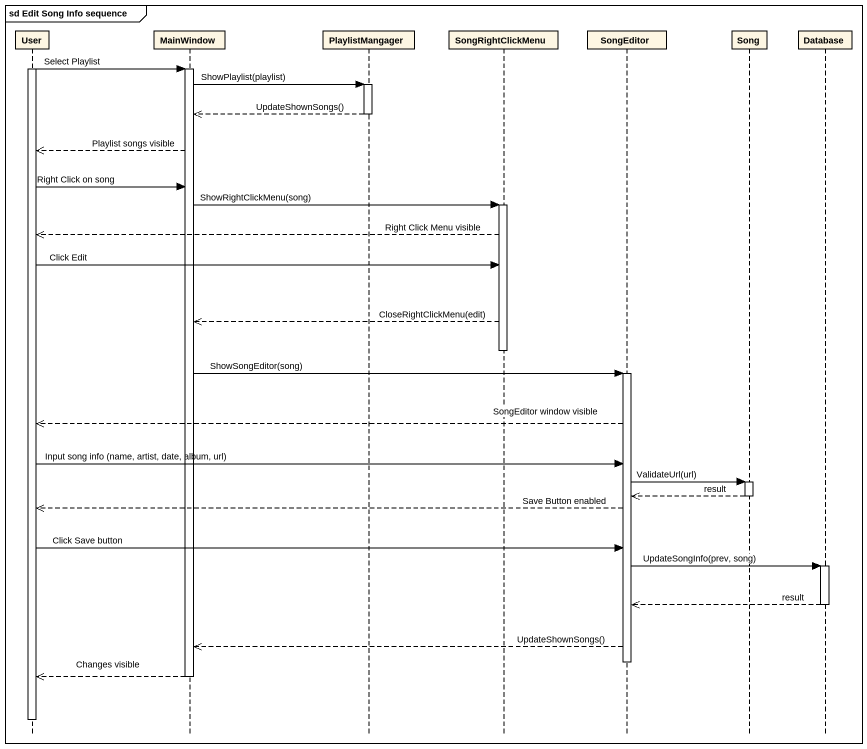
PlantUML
@startuml
mainframe sd Edit Song Info sequence
hide footbox
participant User
participant MainWindow
participant PlaylistMangager
participant SongRightClickMenu
participant SongEditor
participant Song
participant "Database" as Database_

activate User
User -> MainWindow : Select Playlist
activate MainWindow
MainWindow -> PlaylistMangager : ShowPlaylist(playlist)
activate PlaylistMangager
PlaylistMangager -->> MainWindow : UpdateShownSongs()
deactivate PlaylistMangager
MainWindow -->> User : Playlist songs visible
User -> MainWindow : Right Click on song
MainWindow -> SongRightClickMenu : ShowRightClickMenu(song)
activate SongRightClickMenu
SongRightClickMenu -->> User : Right Click Menu visible
User -> SongRightClickMenu : Click Edit
SongRightClickMenu -->> MainWindow : CloseRightClickMenu(edit)
deactivate SongRightClickMenu
MainWindow -> SongEditor : ShowSongEditor(song)
activate SongEditor
SongEditor -->> User : SongEditor window visible
User -> SongEditor : Input song info (name, artist, date, album, url)
SongEditor -> Song : ValidateUrl(url)
activate Song
Song -->> SongEditor : result
deactivate Song
SongEditor -->> User : Save Button enabled
User -> SongEditor : Click Save button
SongEditor -> Database_ : UpdateSongInfo(prev, song)
activate Database_
Database_ -->> SongEditor : result
deactivate Database_
SongEditor -->> MainWindow : UpdateShownSongs()
deactivate SongEditor
MainWindow -->> User : Changes visible
deactivate MainWindow
deactivate User
@enduml
